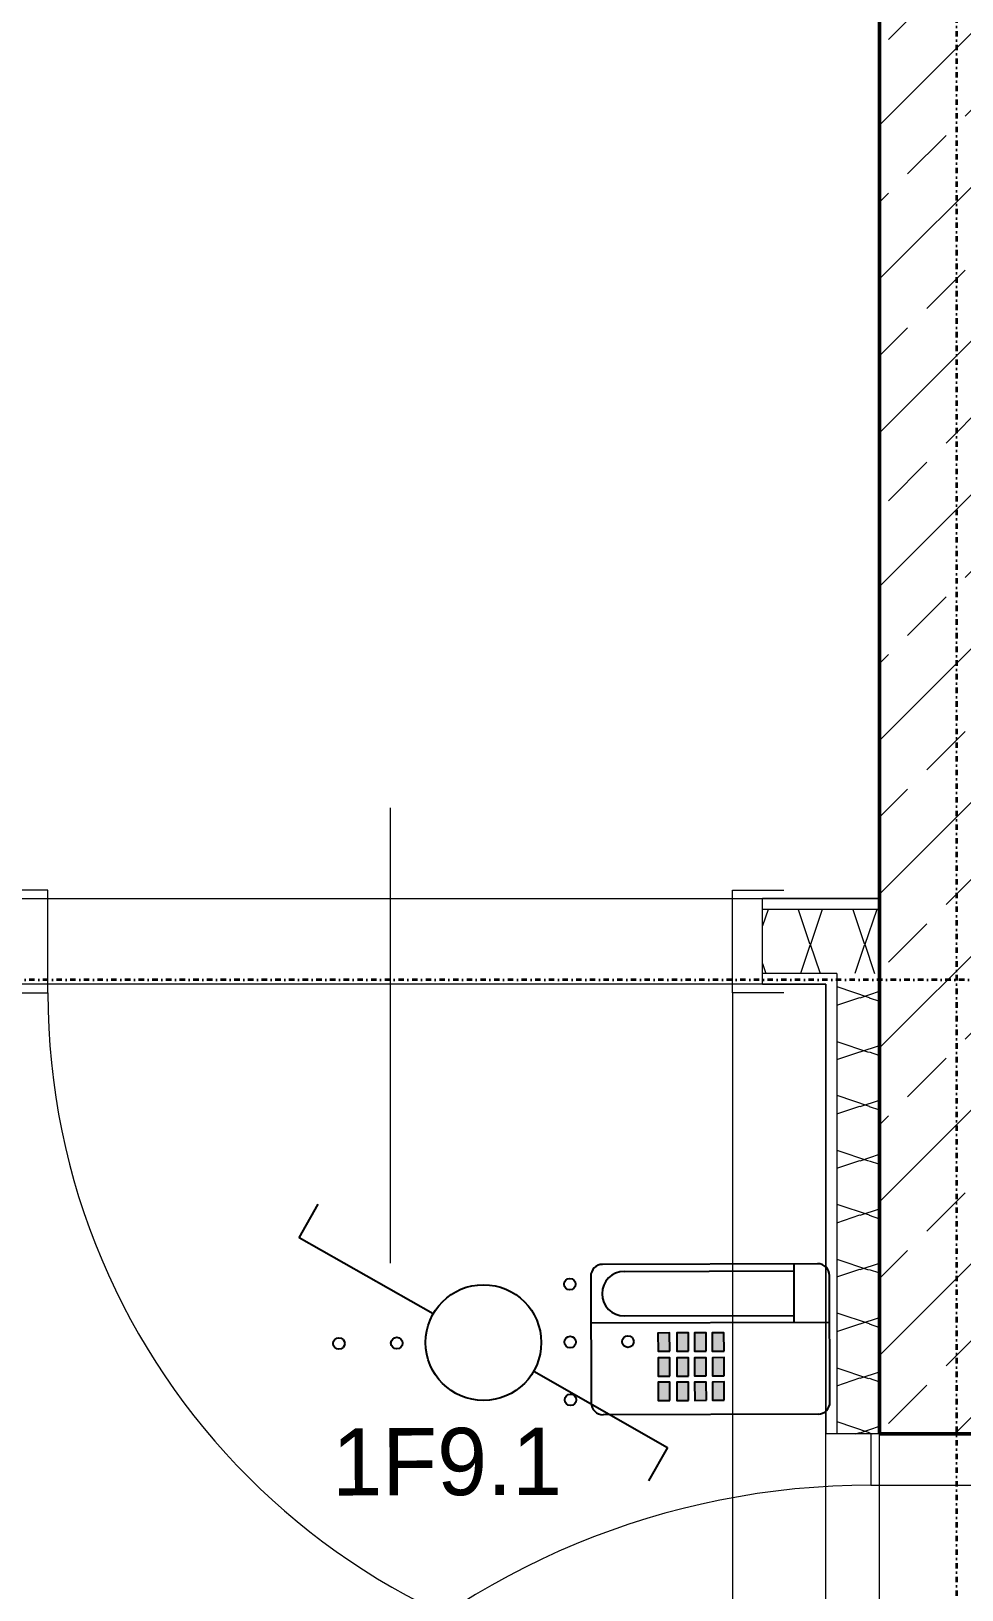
# Model space of a CAD drawing. Header units: metres. Extents: x -15638 to 29611, y -11908 to 29644.
# Drawn here: x -1810 to -722, y 8786 to 10606 of the extents above; entities that cross this region are included whole.
import ezdxf
from ezdxf.enums import TextEntityAlignment as Align

# ---------------------------------------------------------------- set-up
doc = ezdxf.new("R2010")
doc.units = ezdxf.units.M
doc.linetypes.add('Strich Punkt Mittel', pattern=[0.015875, 0.00635, -0.0047625, 0, -0.0047625])
for name, color, linetype, lineweight in [('A_Beschriftung_', 7, 'Continuous', 9), ('A_Decken', 8, 'Continuous', 13), ('A_Raeume_', 7, 'Continuous', 5), ('A_Raster_', 1, 'Continuous', 9), ('A_Tueren', 31, 'Continuous', 13), ('A_Waende', 7, 'Continuous', 13)]:
    doc.layers.add(name, color=color, linetype=linetype, lineweight=lineweight)
doc.layers.add('E_Steckdose+Schalter', color=150, linetype='Continuous', true_color=0x0b6cf4)
doc.layers.add('ET_NACHRTECH', color=92, linetype='Continuous', true_color=0x00d100)
doc.layers.add('ET_LEGENDE - Wohnung$0$800_KO_HI____L', color=130, linetype='Continuous')
doc.styles.add('ET_LEGENDE - Wohnung$0$ROMANS', font='romans.shx', dxfattribs={"width": 0.6})

# ---------------------------------------------------------------- blocks, each defined once
blk = doc.blocks.new('*U547')
for p, q in [((25, 43.30127018922939), (91.66666666666666, 158.7713240271434)), ((91.66666666666666, 158.7713240271434), (120.5341801261374, 142.1046573604767)), ((-24.9999999999984, -43.30127018922826), (-91.66666666666518, -158.7713240271437)), ((-91.66666666666518, -158.7713240271437), (-120.5341801261546, -142.1046573604769))]:
    blk.add_line(p, q)
blk.add_circle((0, 0), 50)
at = {"layer": 'ET_LEGENDE - Wohnung$0$800_KO_HI____L'}
for centre in [(0, 125), (0, 74.99999999999997), (-50, -75), (0, -75), (50, -75), (0, -125)]:
    blk.add_circle(centre, 5, dxfattribs=at)
at = {"style": 'ET_LEGENDE - Wohnung$0$ROMANS', "width": 0.6, "flags": 1}
for tag, p in [('RAUMBUCHNUMMER', (-0.248237514286302, -465.740553349995)), ('ANLAGE', (-0.248237514286302, -615.740553349995))]:
    blk.add_attdef(tag, text='', height=100, dxfattribs=at).set_placement(p, align=Align.MIDDLE)
for tag, p in [('TEILANLAGE_NR', (-0.248237514286302, -765.740553349995)), ('KOMPONENTE', (-0.248237514286302, -915.740553349995)), ('KOMPONENTE_NR', (-0.248237514286302, -1065.740553349995)), ('BEZEICHNUNG', (-0.248237514286302, -1215.740553349995)), ('TYP', (-0.248237514286302, -1365.740553349995)), ('HERSTELLER', (-0.248237514286302, -1515.740553349995)), ('MODEL', (-0.248237514286302, -1665.740553349995)), ('LEISTUNG_MAX', (-0.248237514286302, -1815.740553349995)), ('SPEZIFISCH_1', (-0.248237514286302, -1965.740553349995)), ('SPEZIFISCH_2', (-0.248237514286302, -2115.740553349995)), ('SPEZIFISCH_3', (-0.2482375142872115, -2265.740553349995)), ('SPEZIFISCH_4', (-0.248237514286302, -2415.740553349995)), ('SPEZIFISCH_5', (-0.248237514286302, -2565.740553349995)), ('GEWERKE_CODE', (-0.248237514286302, -2715.740553349995)), ('LV_POS', (-0.248237514286302, -2865.740553349995)), ('ZAEHLER', (-0.248237514286302, -3015.740553349995)), ('PLATZHALTER_1', (-0.248237514286302, -3165.740553349995)), ('PLATZHALTER_2', (-0.2482375142872115, -3315.740553349995)), ('PLATZHALTER_3', (-0.2482375142872115, -3465.740553349995)), ('JOBLISTE_VDMA', (-0.248237514286302, -3615.740553349996)), ('ET_SPEZIFISCH_1', (-0.248237514286302, -3765.740553349996)), ('ET_SPEZIFISCH_2', (-0.248237514286302, -3915.740553349996)), ('ET_SPEZIFISCH_3', (-0.248237514286302, -4065.740553349995)), ('ET_SPEZIFISCH_4', (-0.248237514286302, -4215.740553349995)), ('ET_SPEZIFISCH_5', (-0.248237514286302, -4365.740553349995)), ('ET_SPEZIFISCH_6', (-0.248237514286302, -4515.740553349995)), ('ET_SPEZIFISCH_7', (-0.248237514286302, -4665.740553349995))]:
    blk.add_attdef(tag, text='', height=100, dxfattribs=at).set_placement(p, align=Align.MIDDLE_CENTER)
blk = doc.blocks.new('*U554')
h = blk.add_hatch(color=256)
h.dxf.hatch_style = 1
h.paths.add_polyline_path([(76.71125820665338, -51.08594569737761), (53.76313363568716, -51.08594569737761), (53.76313363568716, -65.78847531282919), (76.71125820665338, -65.78847531282919)])
h.paths.add_polyline_path([(76.71125820665338, -27.56192038574227), (53.76313363568716, -27.56192038574226), (53.76313363568716, -42.26445000116655), (76.71125820665338, -42.26445000116655)])
h.paths.add_polyline_path([(76.71125820665338, -5.214112894454942), (53.76313363568716, -5.214112894454942), (53.76313363568716, -19.91664250987922), (76.71125820665338, -19.91664250987922)])
h.paths.add_polyline_path([(76.71125820665338, 17.13374977946843), (53.76313363568716, 17.13374977946843), (53.76313363568716, 2.431220164016863), (76.71125820665338, 2.431220164016863)])
h.paths.add_polyline_path([(46.11385062776571, 17.13374977946844), (23.16572605679949, 17.13374977946844), (23.16572605679949, 2.431220164016863), (46.11385062776571, 2.431220164016863)])
h.paths.add_polyline_path([(46.11385062776571, -5.214112894454942), (23.16572605679949, -5.214112894454942), (23.16572605679949, -19.91664250987922), (46.11385062776571, -19.91664250987922)])
h.paths.add_polyline_path([(46.11385062776571, -27.56192038574226), (23.16572605679949, -27.56192038574226), (23.16572605679949, -42.26445000116654), (46.11385062776571, -42.26445000116655)])
h.paths.add_polyline_path([(46.11385062776571, -51.08594569737761), (23.16572605679949, -51.0859456973776), (23.16572605679949, -65.78847531282916), (46.11385062776571, -65.78847531282919)])
h.paths.add_polyline_path([(14.92787416146893, -51.0859456973776), (-8.020250409497294, -51.0859456973776), (-8.020250409497294, -65.78847531282916), (14.92787416146893, -65.78847531282916)])
h.paths.add_polyline_path([(14.92787416146893, -27.56192038574226), (-8.020250409497294, -27.56192038574226), (-8.020250409497294, -42.26445000116654), (14.92787416146893, -42.26445000116654)])
h.paths.add_polyline_path([(14.92787416146893, -5.214112894454942), (-8.020250409497294, -5.214112894454942), (-8.020250409497294, -19.91664250987922), (14.92787416146893, -19.91664250987922)])
h.paths.add_polyline_path([(14.92787416146893, 17.13374977946844), (-8.020250409497294, 17.13374977946844), (-8.020250409497294, 2.431220164016863), (14.92787416146893, 2.431220164016863)])
at = {"linetype": 'Continuous'}
for p, q in [((79.43445032573436, 150), (-79.43445032573436, 150)), ((-20.66325384247603, 150), (-20.66325384247603, -150)), ((-94.43445032573436, 135), (-94.43445032573436, -134.9999999999999)), ((94.43445032573436, 135), (94.43445032573436, -135)), ((-20.66325384247603, 105.5149378648548), (-94.43445032573436, 105.5149378648548)), ((-85.58196014875193, -107.8942376564282), (-85.58196014875193, 105.5149378648548)), ((-29.51574401945845, -107.8942376564282), (-29.51574401945845, 105.5149378648548)), ((-79.43445032573436, -150), (79.43445032573436, -150))]:
    blk.add_line(p, q, dxfattribs=at)
for points in [[(14.92787416146893, 17.13374977946844), (-8.020250409497294, 17.13374977946844), (-8.020250409497294, 2.431220164016863), (14.92787416146893, 2.431220164016863)], [(46.11385062776571, 17.13374977946844), (23.16572605679949, 17.13374977946844), (23.16572605679949, 2.431220164016863), (46.11385062776571, 2.431220164016863)], [(76.71125820665338, 17.13374977946843), (53.76313363568716, 17.13374977946843), (53.76313363568716, 2.431220164016863), (76.71125820665338, 2.431220164016863)], [(14.92787416146893, -5.214112894454942), (-8.020250409497294, -5.214112894454942), (-8.020250409497294, -19.91664250987922), (14.92787416146893, -19.91664250987922)], [(46.11385062776571, -5.214112894454942), (23.16572605679949, -5.214112894454942), (23.16572605679949, -19.91664250987922), (46.11385062776571, -19.91664250987922)], [(76.71125820665338, -5.214112894454942), (53.76313363568716, -5.214112894454942), (53.76313363568716, -19.91664250987922), (76.71125820665338, -19.91664250987922)], [(14.92787416146893, -27.56192038574226), (-8.020250409497294, -27.56192038574226), (-8.020250409497294, -42.26445000116654), (14.92787416146893, -42.26445000116654)], [(46.11385062776571, -27.56192038574226), (23.16572605679949, -27.56192038574226), (23.16572605679949, -42.26445000116654), (46.11385062776571, -42.26445000116655)], [(76.71125820665338, -27.56192038574227), (53.76313363568716, -27.56192038574226), (53.76313363568716, -42.26445000116655), (76.71125820665338, -42.26445000116655)], [(14.92787416146893, -51.0859456973776), (-8.020250409497294, -51.0859456973776), (-8.020250409497294, -65.78847531282916), (14.92787416146893, -65.78847531282916)], [(46.11385062776571, -51.08594569737761), (23.16572605679949, -51.0859456973776), (23.16572605679949, -65.78847531282916), (46.11385062776571, -65.78847531282919)], [(76.71125820665338, -51.08594569737761), (53.76313363568716, -51.08594569737761), (53.76313363568716, -65.78847531282919), (76.71125820665338, -65.78847531282919)]]:
    blk.add_lwpolyline(points, close=True, dxfattribs=at)
for centre, radius, start, end in [((-79.43445032573436, 135), 15, 90, 180), ((79.43445032573436, 135), 15, 0, 90), ((-57.54885208410588, -107.8942376564282), 28.03310806464676, 180, 0), ((-79.43445032573436, -134.9999999999999), 15, 180, 270), ((79.43445032573436, -135), 15, 270, 0)]:
    blk.add_arc(centre, radius, start, end, dxfattribs=at)
at = {"style": 'ET_LEGENDE - Wohnung$0$ROMANS', "width": 0.6, "flags": 1}
for tag, p in [('RAUMBUCHNUMMER', (0, -450)), ('ANLAGE', (0, -600))]:
    blk.add_attdef(tag, text='', height=100, dxfattribs=at).set_placement(p, align=Align.MIDDLE)
for tag, p in [('TEILANLAGE_NR', (0, -750)), ('KOMPONENTE', (0, -900)), ('KOMPONENTE_NR', (0, -1050)), ('BEZEICHNUNG', (0, -1200)), ('TYP', (0, -1350)), ('HERSTELLER', (0, -1500)), ('MODEL', (0, -1650)), ('LEISTUNG_MAX', (0, -1800)), ('SPEZIFISCH_1', (0, -1950)), ('SPEZIFISCH_2', (0, -2100)), ('SPEZIFISCH_3', (-9.095e-13, -2250)), ('SPEZIFISCH_4', (0, -2400)), ('SPEZIFISCH_5', (0, -2550)), ('GEWERKE_CODE', (0, -2700)), ('LV_POS', (0, -2850)), ('ZAEHLER', (0, -3000)), ('PLATZHALTER_1', (0, -3150)), ('PLATZHALTER_2', (-9.095e-13, -3300.000000000001)), ('PLATZHALTER_3', (-9.095e-13, -3450)), ('JOBLISTE_VDMA', (0, -3600)), ('ET_SPEZIFISCH_1', (0, -3750)), ('ET_SPEZIFISCH_2', (0, -3900)), ('ET_SPEZIFISCH_3', (0, -4050)), ('ET_SPEZIFISCH_4', (0, -4200)), ('ET_SPEZIFISCH_5', (0, -4350)), ('ET_SPEZIFISCH_6', (0, -4500)), ('ET_SPEZIFISCH_7', (0, -4650))]:
    blk.add_attdef(tag, text='', height=100, dxfattribs=at).set_placement(p, align=Align.MIDDLE_CENTER)
blk = doc.blocks.new('UZ_D1 - SL_0900x2000_Wohnungstür-5426848-263_PP_03DG_BT1')
at = {"layer": 'A_Tueren', "lineweight": 5}
for p, q in [((-0.450000000000008, 0.1000000000000607), (-0.5100000000000087, 0.1000000000000607)), ((-0.450000000000008, -0.1000000000009659), (-0.450000000000008, 0.1000000000000607)), ((0.4499999999999914, 0.1000000000000617), (0.5099999999999922, 0.1000000000000617)), ((0.4499999999999914, -0.100000000000966), (0.4499999999999914, 0.1000000000000617)), ((-0.5100000000000087, -0.100000000000966), (-0.450000000000008, -0.1000000000009659)), ((0.5099999999999922, -0.100000000000966), (0.4499999999999914, -0.100000000000966)), ((0.4499999999999895, -0.1000000000009668), (0.449999999999988, -1.000000000000967))]:
    blk.add_line(p, q, dxfattribs=at)
blk.add_arc((0.4499999999999894, -0.1000000000009668), 0.900000000000001, 179.9999999999999, 269.9999999999999, dxfattribs=at)
blk = doc.blocks.new('UZ_D1 - SL_0800x2000_Zimmertür_Stahlzarge_GK-7175309-263_PP_03DG_BT1')
at = {"layer": 'A_Tueren', "lineweight": 5}
for p, q in [((-0.4000000000000079, 0.0600000000000611), (-0.4600000000000087, 0.0600000000000611)), ((-0.4000000000000079, -0.0600000000009659), (-0.4000000000000079, 0.0600000000000611)), ((0.3999999999999916, 0.0600000000000649), (0.4599999999999924, 0.0600000000000649)), ((0.3999999999999916, -0.0600000000009661), (0.3999999999999916, 0.0600000000000649)), ((-0.4600000000000087, -0.0600000000009661), (-0.4000000000000079, -0.0600000000009659)), ((0.4599999999999924, -0.0600000000009661), (0.3999999999999916, -0.0600000000009661)), ((0.3999999999999894, -0.0600000000009665), (0.3999999999999881, -0.8600000000009664))]:
    blk.add_line(p, q, dxfattribs=at)
blk.add_arc((0.3999999999999893, -0.0600000000009665), 0.8000000000000008, 179.9999999999999, 269.9999999999999, dxfattribs=at)
blk = doc.blocks.new('BS_Tuer_PP - unten-10002439-263_PP_03DG_BT1')
at = {"layer": 'A_Beschriftung_'}
blk.add_line((0, 0.0001241184000468), (0, -0.0105125564118151), dxfattribs=at)
blk = doc.blocks.new('354354')
at = {"layer": 'A_Waende', "lineweight": 5}
h = blk.add_hatch(dxfattribs=at)
h.set_pattern_fill('FP_4', color=250, style=0, pattern_type=2)
h.set_pattern_definition([(45, (0, 0), (-0.0898025612106916, 0.0898025612106916), []), (45, (0.0898, 0), (-0.0898025612106916, 0.0898025612106916), [0.0635, -0.03175])])
h.paths.add_polyline_path([(18.11308091639075, 78.48049843211189), (18.26516824848508, 78.48049843211189), (18.26516824848521, 78.69549843211192), (18.0851682484851, 78.69549843211192), (18.0851682484851, 78.48049843211189)])
h.paths.add_polyline_path([(18.08516824848512, 79.71549843211191), (18.26516824848521, 79.71549843211191), (18.26516824848513, 86.59270788474096), (18.08516824848523, 86.59270788474096), (18.08516824848512, 79.73549843211194)])
h = blk.add_hatch(dxfattribs=at)
h.set_pattern_fill('FP_64', color=250, angle=44.99999999999911, style=0, pattern_type=2)
h.set_pattern_definition([(224.9999999999991, (17.22936383039266, 80.34005826485289), (-0.1270034489689197, -0.2539998268700177), [0.02245, -0.15715]), (224.9999999999991, (17.18198767605316, 80.22904250020657), (-0.1270034489689197, -0.2539998268700177), [0.02245, -0.15715]), (224.9999999999991, (17.16572422008588, 80.34005826485289), (-0.1270034489689197, -0.2539998268700177), [0.02245, -0.15715]), (224.9999999999991, (17.11834806574637, 80.22904250020657), (-0.1270034489689197, -0.2539998268700177), [0.02245, -0.15715]), (251.5649999999991, (17.21380748120656, 80.32450191566679), (-0.1270006868579121, -0.507997656724535), [0.0502, -0.35141]), (251.5649999999991, (17.19754402523927, 80.27712576132728), (-0.1270006868579121, -0.507997656724535), [0.0502, -0.35141]), (251.5649999999991, (17.15016787089977, 80.32450191566679), (-0.1270006868579121, -0.507997656724535), [0.0502, -0.35141]), (251.5649999999991, (17.13390441493249, 80.27712576132728), (-0.1270006868579121, -0.507997656724535), [0.0502, -0.35141]), (314.9999999999991, (17.21310037442538, 80.22904250020657), (-0.1270034489689118, 0.2539998268700217), [0.02245, -0.15715]), (314.9999999999991, (17.16572422008588, 80.34005826485289), (-0.1270034489689118, 0.2539998268700217), [0.02245, -0.15715]), (314.9999999999991, (17.15016787089978, 80.22974960698778), (-0.1270034489689118, 0.2539998268700217), [0.02245, -0.15715]), (314.9999999999991, (17.10208460977909, 80.34005826485289), (-0.1270034489689118, 0.2539998268700217), [0.02245, -0.15715]), (288.4349999999992, (17.19754402523927, 80.27712576132728), (-0.1270006868578963, 0.5079976567245391), [0.0502, -0.35141]), (288.4349999999992, (17.181280569272, 80.32450191566679), (-0.1270006868578963, 0.5079976567245391), [0.0502, -0.35141]), (288.4349999999992, (17.13390441493249, 80.27712576132728), (-0.1270006868578963, 0.5079976567245391), [0.0502, -0.35141]), (288.4349999999992, (17.1176409589652, 80.32450191566679), (-0.1270006868578963, 0.5079976567245391), [0.0502, -0.35141])])
h.paths.add_polyline_path([(18.05336831208492, 80.25299843211155), (18.08516824848512, 80.25299843211155), (18.08516824848512, 80.32799843211156), (17.94853229987253, 80.32799843211156), (17.94853229987253, 80.25299843211155), (18.0351682484851, 80.25299843211155)])
h.paths.add_polyline_path([(16.87641824848591, 80.25299843211161), (17.07853229987254, 80.25299843211161), (17.07853229987254, 80.32799843211158), (16.37353229987256, 80.32799843211158), (16.37353229987253, 80.25299843211161), (16.69905373305182, 80.25299843211161)])
h = blk.add_hatch(dxfattribs=at)
h.set_pattern_fill('FP_90', color=250, angle=-135.0000000000006, style=0, pattern_type=2)
h.set_pattern_definition([(314.9999999999993, (18.02203053210245, 79.42294076965399), (0.2539998268700183, -0.1270034489689187), [0.02245, -0.15715]), (314.9999999999993, (18.13375340352992, 79.37485750853331), (0.2539998268700183, -0.1270034489689187), [0.02245, -0.15715]), (314.9999999999993, (18.02273763888363, 79.3600082661284), (0.2539998268700183, -0.1270034489689187), [0.02245, -0.15715]), (314.9999999999993, (18.13375340352992, 79.31121789822652), (0.2539998268700183, -0.1270034489689187), [0.02245, -0.15715]), (341.5649999999993, (18.03829398806974, 79.40667731368671), (0.5079976567245355, -0.12700068685791), [0.0502, -0.35141]), (341.5649999999993, (18.08637724919042, 79.3911209645006), (0.5079976567245355, -0.12700068685791), [0.0502, -0.35141]), (341.5649999999993, (18.03900109485092, 79.3437448101611), (0.5079976567245355, -0.12700068685791), [0.0502, -0.35141]), (341.5649999999993, (18.08637724919043, 79.32748135419382), (0.5079976567245355, -0.12700068685791), [0.0502, -0.35141]), (44.99999999999934, (18.13375340352992, 79.40738442046789), (-0.2539998268700212, -0.1270034489689129), [0.02245, -0.15715]), (44.99999999999934, (18.02273763888363, 79.3600082661284), (-0.2539998268700212, -0.1270034489689129), [0.02245, -0.15715]), (44.99999999999934, (18.13375340352992, 79.3437448101611), (-0.2539998268700212, -0.1270034489689129), [0.02245, -0.15715]), (44.99999999999934, (18.02273763888363, 79.2963686558216), (-0.2539998268700212, -0.1270034489689129), [0.02245, -0.15715]), (18.43499999999933, (18.08637724919042, 79.3911209645006), (-0.5079976567245384, -0.1270006868578983), [0.0502, -0.35141]), (18.43499999999933, (18.03829398806974, 79.37556461531452), (-0.5079976567245384, -0.1270006868578983), [0.0502, -0.35141]), (18.43499999999933, (18.08637724919043, 79.32748135419382), (-0.5079976567245384, -0.1270006868578983), [0.0502, -0.35141]), (18.43499999999933, (18.03829398806974, 79.31192500500772), (-0.5079976567245384, -0.1270006868578983), [0.0502, -0.35141])])
h.paths.add_polyline_path([(18.03516824848511, 78.53049843211194), (18.0851682484851, 78.53049843211194), (18.0851682484851, 78.69549843211192), (18.0351682484851, 78.69549843211192), (18.03516824848511, 78.54299843211194)])
h.paths.add_polyline_path([(18.08516824848512, 79.71549843211191), (18.08516824848512, 80.25299843211155), (18.03516824848511, 80.25299843211155), (18.03516824848511, 79.71549843211191)])
at = {"layer": 'A_Decken'}
for p, q in [((17.94853229987249, 80.2404984321118), (17.07853229987249, 80.24049843211164)), ((18.08516824848508, 78.69549843211183), (18.08516824848503, 79.71549843211184))]:
    blk.add_line(p, q, dxfattribs=at)
at = {"layer": 'A_Raeume_', "flags": 128}
for points in [[(18.0851682484851, 80.34049843211157), (18.08516824848512, 83.73549843211087), (15.9785322998727, 83.73549843211092), (15.97853229987269, 83.33549843211088), (15.97853229987264, 81.3454984321109), (16.37353229987255, 81.3454984321109), (16.37353229987254, 80.73209370434682), (16.37353229987254, 80.7304984321109), (16.37353229987254, 80.68924843211092), (16.37353229987253, 80.3404984321116), (18.0539182484851, 80.34049843211157)], [(16.37353229987253, 80.24049843211156), (16.32603229987253, 80.24049843211156), (15.37016824848592, 80.24049843211161), (15.37016824848591, 80.1429984321118), (15.16391824848591, 80.1429984321118), (15.1639182484859, 78.60549843211197), (18.0226682484851, 78.60549843211194), (18.0226682484851, 80.24049843211155), (16.37512757210845, 80.24049843211156)]]:
    blk.add_lwpolyline(points, close=True, dxfattribs=at)
at = {"layer": 'A_Raster_', "linetype": 'Strich Punkt Mittel', "lineweight": 35}
for p, q in [((18.17516824848516, 94.22955124422204), (18.17516824848496, 59.94885627947398)), ((48.12150396891198, 80.24549843211167), (3.807449392799952, 80.24549843211172))]:
    blk.add_line(p, q, dxfattribs=at)
at = {"layer": 'A_Waende', "color": 10, "lineweight": 50}
for p, q in [((18.08516824848511, 86.59270788474083), (18.08516824848507, 79.71549843211184)), ((18.08516824848508, 79.71549843211184), (18.08516824848508, 80.2404984321115)), ((18.08516824848507, 79.71549843211184), (18.26516824848508, 79.71549843211184))]:
    blk.add_line(p, q, dxfattribs=at)
at = {"layer": 'A_Waende'}
for p, q in [((18.08516824848508, 80.34049843211147), (17.94853229987249, 80.34049843211147)), ((17.94853229987249, 80.32799843211149), (17.94853229987249, 80.34049843211147)), ((18.08516824848508, 80.32799843211149), (17.94853229987249, 80.32799843211149)), ((17.94853229987249, 80.2404984321115), (17.94853229987249, 80.25299843211151)), ((18.03516824848508, 80.2529984321115), (17.94853229987249, 80.25299843211151)), ((17.94853229987249, 80.2404984321115), (18.02266824848508, 80.2404984321115)), ((18.02266824848508, 80.2404984321115), (18.02266824848508, 79.71549843211184)), ((18.03516824848508, 80.25299843211151), (18.03516824848508, 79.71549843211184)), ((18.03516824848508, 79.71549843211184), (18.02266824848508, 79.71549843211184))]:
    blk.add_line(p, q, dxfattribs=at)
at = {"layer": 'A_Waende', "color": 250, "lineweight": 5}
for p, q in [((17.94853229987249, 80.25299843211151), (17.94853229987249, 80.32799843211149)), ((18.08516824848508, 79.71549843211184), (18.03516824848508, 79.71549843211184))]:
    blk.add_line(p, q, dxfattribs=at)
at = {"layer": 'A_Beschriftung_', "xscale": 49.99999999999998, "yscale": 49.99999999999998, "zscale": 49.99999999999998}
blk.add_blockref('BS_Tuer_PP - unten-10002439-263_PP_03DG_BT1', (17.5135322998725, 80.44049843211141), dxfattribs=at)
at = {"layer": 'A_Tueren'}
blk.add_blockref('UZ_D1 - SL_0800x2000_Zimmertür_Stahlzarge_GK-7175309-263_PP_03DG_BT1', (17.5135322998725, 80.29049843211149), dxfattribs=at)
at = {"layer": 'A_Tueren', "rotation": 269.9999999999997}
blk.add_blockref('UZ_D1 - SL_0900x2000_Wohnungstür-5426848-263_PP_03DG_BT1', (18.17516824848507, 79.20549843211185), dxfattribs=at)

msp = doc.modelspace()

# ---------------------------------------------------------------- block references
at = {"xscale": 1000, "yscale": 1000, "zscale": 1000}
msp.add_blockref('354354', (-18903.71480323409, -70747.18043367963), dxfattribs=at)
at = {"layer": 'E_Steckdose+Schalter', "xscale": 1.350631848881128, "yscale": 1.350631848881128, "zscale": 1.350631848881128, "rotation": 90.35829467527304}
msp.add_blockref('*U547', (-1281.246310698257, 9074.910337879235), dxfattribs=at)
at = {"layer": 'ET_NACHRTECH', "color": 102, "true_color": 0x21de37, "xscale": 0.9299153030073942, "yscale": 0.9299153030073942, "zscale": 0.9299153030073942, "rotation": 270.1777258479532}
msp.add_blockref('*U554', (-1016.16217231331, 9078.797214479288), dxfattribs=at)

# ---------------------------------------------------------------- texts
at = {"color": 212}
msp.add_text('1F9.1', height=78.55367717475453, rotation=0.1777258479535076, dxfattribs=at).set_placement((-1457.896402805832, 8896.227433234992))

doc.saveas('drawing.dxf')
